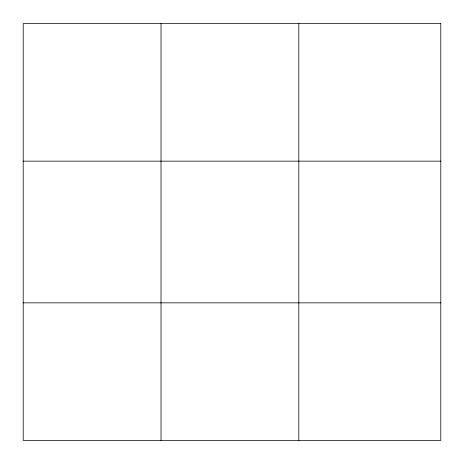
<?xml version="1.0" encoding="UTF-8"?>
<svg xmlns="http://www.w3.org/2000/svg" width="464" height="464" viewBox="0 0 464 464"><rect width="100%" height="100%" fill="white"/><g stroke="black" fill="none" stroke-linecap="round" stroke-linejoin="round"><path stroke-width="0.7" d="M161.008 440.4L161.008 23.6M298.816 440.4L298.816 23.6M23.2 161.147L440.8 161.147M23.2 302.853L440.8 302.853M440.8 23.6L440.8 440.4L23.2 440.4L23.2 23.6L440.8 23.6"/></g></svg>
